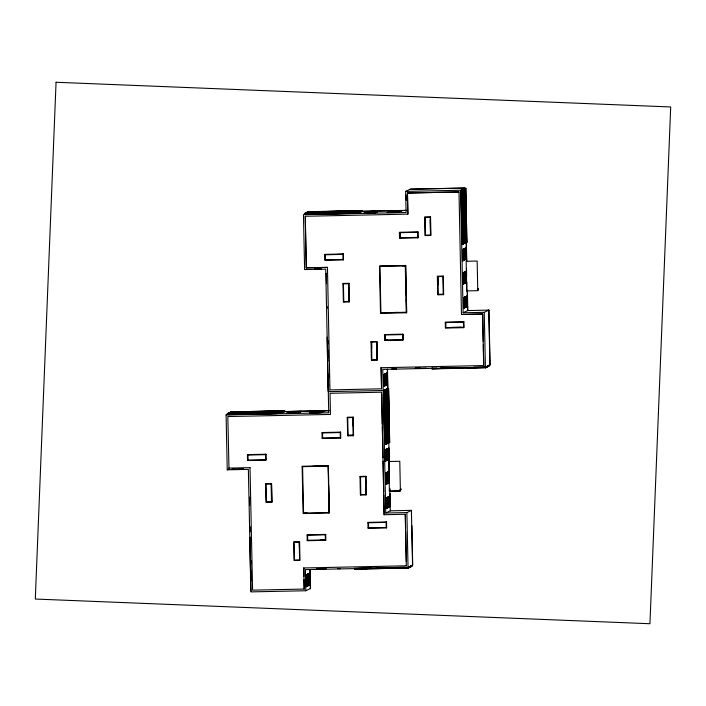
<?xml version="1.0" encoding="UTF-8"?>
<svg xmlns="http://www.w3.org/2000/svg" width="706" height="706" viewBox="0 0 706 706"><rect width="100%" height="100%" fill="white"/><g stroke="black" fill="none" stroke-linecap="round" stroke-linejoin="round"><path stroke-width="1.06" d="M358.163 213.221L358.33 212.285L358.163 213.221L304.515 214.333L304.498 213.494L360.192 212.25L360.166 211.403L360.192 212.25M305.151 213.177L358.798 212.065L358.71 212.956M305.451 213.892L305.619 212.956L361.587 211.579L305.972 212.788L305.91 213.671M306.528 212.515L406.285 210.441M307.278 212.162L307.375 212.965L307.278 212.162L361.101 210.953L361.04 211.844M308.204 212.568L308.372 211.632L308.39 212.48M304.515 214.333L304.604 213.441M381.558 388.812L381.116 367.685L381.558 388.812L329.949 389.915L327.46 267.371L306.263 267.848L305.257 216.265L407.9 214.139L407.459 193.012L458.988 191.944L461.477 314.497L482.675 314.011L483.248 341.43M358.798 212.065L358.816 212.912M360.448 211.27L360.466 212.118L360.554 211.218L306.995 212.294L306.933 213.177M361.481 211.624L361.569 210.732L361.401 211.668M361.931 211.412L362.019 210.52L362.037 211.359M361.119 211.8L360.995 211.006M405.65 191.397L410.327 189.155L465.236 188.008L460.568 190.258L405.65 191.397L406.1 212.524L303.456 214.65L304.604 269.568L325.722 269.136L328.731 412.763L226.088 414.899L227.244 469.817L248.362 469.375L250.93 591.893L305.839 590.745L310.516 588.504L310.119 569.495M363.917 213.08L375.08 212.956M364.834 212.638L375.998 212.515M365.523 212.303L377.172 211.959L365.064 212.532L376.704 212.179M366.44 211.871L378.089 211.518L365.982 212.091L377.631 211.738M407.9 214.139L407.459 193.012M378.548 211.288L366.908 211.641L378.99 211.085M387.153 212.594L398.316 212.471M388.071 212.153L399.234 212.038M388.759 211.826L400.584 211.465M389.853 211.385L401.502 211.032L389.218 211.606L400.858 211.253M399.94 211.694L388.291 212.047L400.399 211.473M401.961 210.803L390.321 211.156L402.402 210.6M461.318 190.32L462.342 244.02L463.268 243.967L462.148 189.923L463.639 189.596L464.68 243.288M463.242 189.402L464.089 189.384L465.21 243.032M463.913 243.27L464.76 243.252L463.71 189.173M464.169 188.952L465.016 188.934L466.613 261.141M466.039 242.635L465.086 188.511M462.245 190.267L463.189 244.002L462.245 190.267L461.212 190.373L462.712 190.038L463.648 243.782L462.633 190.082M462.995 189.905L464.116 243.552L463.101 189.852L462.148 189.923M464.089 189.384L465.025 243.12M464.724 242.873L465.678 242.811L464.548 189.155L465.492 242.899L464.177 243.138L465.13 243.067M465.016 188.934L466.145 242.582L465.298 242.599M465.298 188.802L466.604 242.361L465.766 242.379M465.748 188.581L466.869 242.237L465.854 188.528M458.988 191.944L407.38 193.056M306.263 267.848L327.46 267.371M321.142 268.81L314.929 268.827M343.178 259.437L324.919 259.861M399.94 232.645L400.046 237.719M399.861 233.536L399.931 236.916M417.573 232.327L417.678 237.401L399.517 237.781M327.24 308.293L326.957 306.333M462.342 244.02L462.245 231.18M462.739 240.517L462.995 243.711M466.216 242.167L467.054 242.149M327.143 337.194L328.078 390.93L329.031 390.859M438.276 294.287L443.236 294.234M466.772 290.925L477.768 290.687L477.15 261.035L466.154 261.273L466.772 290.925L466.781 282.047M467.487 295.311L467.293 306.501L467.716 306.298M465.783 296.555L466.145 307.057M228.276 414.043L228.259 413.204L228.17 414.095L231.374 414.069M229 413.698L229.168 412.763L229.185 413.61M283.662 411.245L283.574 412.136L283.741 411.201L229.441 412.631L283.194 411.466L283.185 412.322M230.827 411.969L230.924 412.772L230.827 411.969L284.659 410.76L284.589 411.651M226.088 414.899L228.797 413.601M227.155 414.581L227.323 413.645L280.97 412.533L280.988 413.381L227.155 414.581L227.244 413.69M227.809 414.272L227.685 413.478L281.438 412.313L281.27 413.239L281.35 412.348L227.606 413.513L227.729 414.307L232.751 414.175M385.017 339.189C386.341 327.699 382.017 342.807 387.223 339.948M230.244 413.875L228.585 414.669L277.167 413.663M460.568 190.258L463.127 312.767L467.804 310.525L467.381 290.298M461.477 314.497L482.675 314.011M445.839 322.492L445.839 327.61M371.947 359.76L377.013 359.654L376.642 341.916L376.925 360.131M463.471 322.174L463.577 327.249L445.415 327.619M463.127 312.767L484.254 312.326L488.923 310.084L490.079 365.002L485.401 367.244L382.758 369.379L385.767 513.015L406.885 512.574L411.563 510.332L390.286 510.844L390.197 506.626M280.97 412.533L280.803 413.469L280.891 412.569M281.712 412.172L281.835 412.966M282.268 412.763C282.435 410.724 282.374 414.431 280.105 412.798M282.718 412.542L282.806 411.651L282.824 412.498M284.024 411.068L284.041 411.916L284.121 411.016L230.562 412.092L230.5 412.975M281.915 412.931L281.791 412.136M284.677 411.607L284.553 410.813M287.227 413.001L298.876 412.648L286.777 413.222L298.417 412.869M288.163 412.551L299.812 412.198L287.695 412.781L299.344 412.428M288.86 412.216L300.024 412.101M289.787 411.774L300.95 411.651M290.219 411.572L301.621 411.333M391.68 368.876L396.622 368.885M310.464 412.516L322.104 412.163L310.005 412.736L321.654 412.383M311.39 412.075L323.224 411.713M312.096 411.739L323.675 411.492M313.199 411.289L324.363 411.166M313.632 411.077L325.034 410.848M322.571 411.942L310.931 412.295L323.039 411.722M414.916 368.391L426.318 368.161M415.375 368.179L420.317 368.179M247.974 454.982L248.08 460.047M386.005 444.162L384.982 444.268L384.038 390.524L384.417 413.575M384.364 392.58L384.505 390.303M384.973 390.083L385.811 390.065L386.835 443.765M385.882 389.641L386.72 389.624L387.665 443.368L386.809 389.2M387.276 388.971L388.123 388.953L389.138 442.662L388.212 442.715L389.694 442.388L388.574 388.741L387.62 388.812M387.726 388.759L388.574 388.741L389.588 442.441M384.885 390.506L385.82 444.25L384.885 390.506L383.852 390.621M384.32 390.392L385.352 390.286L386.367 443.986L384.982 444.268M386.085 389.933L387.4 443.492L386.367 443.597M387.003 389.491L388.229 443.094L387.285 443.165L388.309 443.059L387.082 389.456L386.156 389.509L387.656 389.183L388.777 442.83L387.753 442.936M388.123 388.953L389.244 442.609M432.081 368.011L431.993 368.911L432.16 367.976M432.549 367.791L432.46 368.682L452.352 368.188M433.387 368.241L436.67 368.17M405.588 527.417L405.315 514.259L384.117 514.736L381.628 392.192L330.02 393.295L330.461 414.422L227.817 416.558L228.973 468.052M227.244 469.817L229.044 468.952M231.947 469.305L234.339 469.146M250.012 467.654L252.58 590.163L304.198 589.06L303.995 579.555M322.58 432.893L322.58 438.011M340.318 432.531L322.051 432.954M381.037 367.729L483.76 365.558L483.319 344.722M485.622 366.943L485.64 367.791L485.622 366.943L473.576 367.199M486.09 366.723L486.107 367.57L486.196 366.67M486.558 366.502L486.575 367.349L486.655 366.449M487.008 366.282L487.131 367.076M488.861 365.39L488.879 366.237L488.967 365.346M489.311 365.178L489.329 366.026L489.417 365.126M487.211 367.041L487.087 366.246M487.661 366.82L487.643 365.973L487.555 366.873M488.128 366.599L488.111 365.752L488.022 366.643M488.411 366.458L488.499 365.567M340.424 437.596L322.157 438.02M249.642 497.139L249.571 505.549M328.537 480.045L328.237 465.995L328.908 513.033M386.094 443.73L386.941 443.712M387.003 443.297L387.85 443.28M360.537 476.788L360.81 495.003M250.365 531.777L250.021 526.711M250.621 537.416L249.597 537.522L250.542 537.46M360.907 494.535L365.876 494.474M386.782 483.937L386.544 472.535L386.782 483.937L385.511 483.963M389.544 489.443L389.994 489.223M389.571 490.705L390.021 490.493M389.412 491.173L400.39 490.944L399.79 461.283L388.785 461.521L389.412 491.173L389.553 488.57M307.666 535.166L307.666 540.284M390.127 495.559L389.933 506.749L390.083 493.556M400.549 490.476L400.973 488.993L400.549 490.476L396.154 490.573M400.39 490.944L389.43 491.164M325.404 534.795L307.136 535.227M385.767 513.015L390.444 510.773M384.117 514.736L383.782 495.012M368.47 522.74L368.576 527.814M294.481 560.061L299.547 559.955M386.217 522.369L367.95 522.802M250.904 591.09L249.695 537.478M304.198 589.06L303.756 567.933L303.933 576.387M326.181 568.665L316.615 568.974M337.547 568.639L340.424 568.692M354.615 568.312L354.633 569.151L354.615 568.312L371.038 567.968M355.286 568.842L367.138 568.683M408.43 567.112L408.359 568.003M410.098 566.309L410.115 567.156L410.204 566.265M410.565 566.088L410.689 566.883M354.633 569.151L408.465 567.951L354.712 569.115M408.924 567.73L408.906 566.883L408.827 567.774M409.206 567.589L409.295 566.697M409.833 566.441L409.665 567.368L409.754 566.477M410.768 566.847L410.645 566.053M411.236 566.618L411.033 565.868M411.695 566.397L411.677 565.55L411.598 566.45M411.96 566.274L412.048 565.374M399.914 490.211L399.984 489.593M410.168 189.226L465.077 188.087M464.901 188.599L465.934 188.493M465.483 188.714L464.451 188.82L465.404 188.749L466.419 242.449M463.63 189.217L464.548 189.155M463.524 189.261L464.451 189.208M462.686 189.667L463.639 189.596M461.759 190.108L462.712 190.038M308.187 211.721L362.019 210.52M361.569 210.732L307.737 211.932L361.49 210.767M360.634 211.182L306.916 212.329L306.828 213.23M362.063 211.288L406.444 210.362M305.433 213.044L359.186 211.879L359.177 212.735M304.498 213.494L360.104 212.285M312.758 213.662L318.697 213.565M346.505 212.956L352.629 212.859M313.111 213.733L320.78 213.565M347.052 213.027L354.712 212.868M312.652 213.953L322.607 213.697M346.584 213.247L356.548 212.991M307.463 214.2L322.713 213.883M341.219 213.494L358.348 213.133M305.954 214.421L354.527 213.415M424.641 217.413L430.554 217.289M399.411 232.706L417.678 232.283M425.436 235.151L430.607 234.992L430.298 220.378M465.66 242.432L466.604 242.361M464.301 243.464L463.268 243.57L464.221 243.508M462.809 243.799L463.833 243.694M462.448 243.967L463.365 243.914M335.774 254.513L343.072 254.363L324.804 254.795M389.077 266.091L379.943 266.418L380.931 313.314M402.296 265.818L405.606 265.747L406.215 294.923M379.519 266.427L405.712 265.888M315.15 268.721L319.447 268.633M315.547 269.03L320.921 268.915L315.308 269.145M437.376 276.602L443.289 276.478M342.992 283.865L348.914 283.741M343.787 301.594L348.861 301.488M488.923 310.084L467.646 310.596L467.557 306.378M391.15 312.537L397.76 312.396M380.922 312.89L406.577 312.211L406.303 299.247M445.31 322.554L463.577 322.121M451.16 327.452L461.6 327.24M384.488 334.556L403.073 334.167L403.197 340.089L384.611 340.477L384.488 334.556L384.62 340.469M384.505 334.979L402.667 334.6M384.611 340.045L402.773 339.665L402.764 334.547M371.029 341.66L376.951 341.536L377.339 360.122L371.418 360.245L371.038 341.651M371.047 342.075L376.96 341.951M440.5 368.002L466.401 367.464M467.319 367.535L470.611 367.464M466.587 367.888L486.293 367.482M432.46 368.682L456.544 368.179M466.481 367.941L486.213 367.517M431.993 368.911L485.825 367.702M386.703 389.244L387.656 389.183M386.27 389.844L385.247 389.95L386.191 389.88L387.215 443.58M384.399 390.356L385.352 390.286M328.29 391.645L383.199 390.506L387.876 388.256L387.479 369.247M230.906 411.925L284.659 410.76M229.988 412.366L283.741 411.201M283.618 411.554L329.075 410.61M228.982 412.851L282.806 411.651M283.459 411.633L328.917 410.689M282.356 411.863L228.532 413.072L282.276 411.907M228.073 413.292L283.759 412.048M257.169 413.451L265.315 413.363M257.266 413.707L266.497 413.469M227.323 414.501L233.095 414.245M251.883 413.99L267.036 413.539M347.281 417.661L353.194 417.537M388.741 442.459L389.694 442.388M386.447 443.562L387.4 443.492M385.52 444.003L386.473 443.942L385.167 390.374M247.444 455.043L265.606 454.664M247.55 460.109L265.712 459.73M228.894 468.096L250.1 467.619M312.811 466.313L328.237 465.995M302.159 466.675L328.352 466.137M360.007 476.85L365.929 476.726M265.632 484.104L271.545 483.989M271.925 502.151L266.003 502.275L265.624 483.689L271.536 483.566L271.925 502.151L271.528 483.566M307.172 512.918L303.554 513.138L329.217 512.459L328.643 485.446M368.055 527.867L386.217 527.488M320.295 539.975L325.51 539.869L307.242 540.293M296.238 542.226L294.111 542.314L294.49 560.485M293.687 542.323L299.6 542.199M303.668 567.968L406.391 565.797M316.853 568.86L325.148 568.692M316.394 569.08L325.722 568.886L316.156 569.195M384.17 567.695L404.97 567.262M357.739 568.365L376.086 567.977M376.819 568.056L380.11 567.986M384.726 567.8L406.312 567.35M407.477 567.421L409.851 567.28M409.392 567.5L305.398 569.627L305.839 590.745M376.369 568.277L390.594 567.977M376.995 568.48L401.079 567.977M488.764 310.163L489.92 365.081M485.728 366.899L485.719 367.755M484.254 312.326L485.401 367.244M482.595 314.055L483.672 365.593M466.304 238.707L466.772 261.229M467.222 290.378L467.328 295.39M466.507 268.968L466.666 276.602M462.068 208.764L462.236 216.424M461.539 197.424L462.086 223.555M460.992 192.182L462.015 240.764M463.463 321.751L463.586 327.663M442.865 276.487L443.244 294.649M438.073 284.889L437.896 276.54L438.179 294.755M430.13 217.298L430.51 235.469M425.188 218.401L425.365 226.75M425.065 217.404L425.444 235.575M417.564 231.903L417.687 237.825M406.179 194.98L406.294 200.363M411.889 525.705L412.71 565.25L408.042 567.492L406.885 512.574M411.404 510.412L412.551 565.329M405.288 265.897L406.268 312.784M411.219 565.78L411.13 566.671M408.262 567.192L408.28 568.039M402.658 334.176L402.782 340.089M405.685 531.803L406.303 561.411M405.235 514.303L406.312 565.841M388.388 388.829L389.509 442.477M389.368 459.332L389.43 462.545M387.32 369.326L387.718 388.335M388.847 442.221L389.35 479.021M389.818 488.614L389.968 495.638M387.47 389.271L388.591 442.918M384.408 394.769L384.576 402.438M385.123 428.719L385.282 436.379M384.505 416.849L385.061 444.233M383.632 392.43L384.646 441.012M386.103 521.999L386.226 527.912M381.672 394.38L382.29 423.909M382.361 427.192L383.005 457.823M383.076 461.106L383.711 491.729M371.709 348.279L371.577 342.022L371.85 360.236M360.086 211.438L360.086 212.303M365.761 483.989L365.602 476.682L365.885 494.897M359.636 211.659L359.636 212.515M353.053 425.85L352.876 417.493L353.15 435.717M348.808 294.137L348.596 283.697L348.87 301.912M347.705 417.652L348.084 435.814M342.966 253.992L343.09 259.905M343.416 283.856L343.796 302.018M340.204 432.151L340.327 438.073M327.866 340.548L327.937 343.831M328.581 374.489L328.652 377.772M327.884 350.105L327.928 352.294M328.59 384.046L328.643 386.235M326.269 273.337L326.481 283.706M327.61 340.769L327.937 357.818M328.316 374.233L328.546 390.709L328.405 384.135M327.699 350.194L327.928 361.145M325.228 254.787L325.334 259.852M325.289 534.424L325.413 540.337M308.293 211.668L308.284 212.524M305.619 212.956L305.636 213.803M305.539 212.991L305.53 213.847M305.257 216.265L306.342 267.803M309.952 569.574L310.358 588.583M302.583 466.666L303.562 513.562M299.388 547.379L299.282 542.164L299.556 560.379M271.122 483.989L271.501 502.16M265.597 454.24L265.721 460.153M266.339 492.4L266.506 500.748M266.056 484.095L266.436 502.266M250.921 560.502L250.992 563.785M250.277 542.729L250.162 537.248L250.268 547.159M250.656 560.44L250.992 576.67M250.824 570.113L250.974 581.1M230.456 412.145L230.394 413.028M229.626 412.542L229.644 413.389M229.547 412.578L229.459 413.478M229.079 412.807L229.079 413.663M56.065 82.267L35.3 599.041L649.944 623.733L670.7 106.959L56.065 82.267M359.266 211.835L359.098 212.771L359.266 211.835M359.725 211.624L359.557 212.55L359.725 211.624M364.375 212.859L375.777 212.621L364.375 212.859M387.612 212.374L399.014 212.135L387.612 212.374M462.501 249.509L462.501 261.026L462.501 249.509M462.959 249.289L462.959 260.805L462.959 249.289M463.418 249.068L463.418 260.585L463.418 249.068M463.877 248.847L463.877 260.364L463.877 248.847M464.345 248.618L464.336 260.143L464.345 248.618M464.795 248.406L464.795 259.923L464.795 248.406M465.254 248.185L465.254 259.702L465.254 248.185M465.722 247.965L465.713 259.481L465.722 247.965M466.163 247.735L466.163 259.252L466.163 247.735M462.986 272.728L462.986 284.244L462.986 272.728M463.445 272.507L463.445 284.024L463.445 272.507M463.904 272.287L463.904 283.812L463.904 272.287M464.363 272.066L464.363 283.591L464.363 272.066M464.83 271.845L464.822 283.362L464.83 271.845M465.289 271.625L465.28 283.141L465.289 271.625M465.739 271.404L465.739 282.93L465.739 271.404M466.207 271.183L466.198 282.7L466.207 271.183M478.341 288.754L477.918 290.237L478.341 288.754M463.613 297.597L463.701 308.231L463.613 297.597M464.071 297.376L464.16 308.01L464.071 297.376M464.53 297.164L464.619 307.79L464.53 297.164M464.989 296.944L465.077 307.569L464.989 296.944M465.466 296.714L465.545 307.339L465.466 296.714M466.384 296.273L466.463 306.898L466.384 296.273M466.834 296.052L466.922 306.678L466.834 296.052M283.274 411.43L283.106 412.357L283.274 411.43M286.557 413.328L297.958 413.089L286.557 413.328M289.319 411.995L300.721 411.766L289.319 411.995M383.57 374.542L383.57 386.482L383.57 374.542M384.02 374.321L384.029 386.261L384.02 374.321M384.479 374.101L384.488 386.041L384.479 374.101M384.946 373.88L384.955 385.82L384.946 373.88M385.414 373.65L385.423 385.6L385.414 373.65M385.873 373.43L385.882 385.379L385.873 373.43M386.323 373.218L386.332 385.158L386.323 373.218M386.791 372.997L386.791 384.938L386.791 372.997M387.232 372.786L387.232 384.726L387.232 372.786M309.784 412.842L321.195 412.604L309.784 412.842M312.732 411.51L324.133 411.271L312.732 411.51M231.736 469.411L243.561 469.163L231.736 469.411M348.173 435.346L353.247 435.24L348.173 435.346M266.533 501.789L271.598 501.684L266.533 501.789M385.141 449.748L385.141 461.274L385.141 449.748M385.6 449.528L385.591 461.053L385.6 449.528M386.058 449.316L386.05 460.833L386.058 449.316M386.509 449.095L386.509 460.612L386.509 449.095M386.976 448.866L386.976 460.391L386.976 448.866M387.435 448.645L387.435 460.171L387.435 448.645M387.894 448.434L387.894 459.95L387.894 448.434M388.353 448.204L388.353 459.73L388.353 448.204M388.803 447.975L388.803 459.5L388.803 447.975M385.626 472.976L385.626 484.492L385.626 472.976M386.085 472.755L386.085 484.272L386.085 472.755M387.003 472.314L386.994 483.839L387.003 472.314M387.462 472.093L387.462 483.61L387.462 472.093M387.921 471.873L387.921 483.389L387.921 471.873M388.379 471.652L388.379 483.169L388.379 471.652M388.838 471.432L388.838 482.948L388.838 471.432M386.253 497.845L386.341 508.47L386.253 497.845M386.711 497.624L386.8 508.249L386.711 497.624M387.17 497.403L387.259 508.038L387.17 497.403M387.629 497.192L387.709 507.817L387.629 497.192M388.106 496.962L388.185 507.588L388.106 496.962M388.556 496.742L388.644 507.367L388.556 496.742M389.015 496.521L389.103 507.146L389.015 496.521M389.474 496.3L389.562 506.926L389.474 496.3M306.201 574.79L306.21 586.73L306.201 574.79M306.66 574.569L306.669 586.51L306.66 574.569M307.119 574.349L307.128 586.289L307.119 574.349M307.587 574.128L307.595 586.068L307.587 574.128M308.054 573.899L308.054 585.848L308.054 573.899M308.504 573.678L308.513 585.627L308.504 573.678M308.954 573.466L308.963 585.406L308.954 573.466M309.422 573.246L309.431 585.186L309.422 573.246M309.863 573.025L309.872 584.974L309.863 573.025M430.545 216.866L424.624 216.998L425.012 235.583L430.934 235.46L430.545 216.866M417.987 231.895L399.393 232.292L399.517 238.204L418.111 237.816L417.987 231.895M343.381 253.983L324.795 254.372L324.919 260.285L343.513 259.896L343.381 253.983M405.703 265.465L379.501 266.012L380.499 313.323L406.691 312.776L405.703 265.465M443.28 276.055L437.358 276.187L437.746 294.773L443.668 294.64L443.28 276.055M348.905 283.318L342.984 283.441L343.372 302.027L349.293 301.903L348.905 283.318M463.886 321.742L445.292 322.139L445.415 328.052L464.01 327.655L463.886 321.742M353.185 417.114L347.264 417.246L347.652 435.831L353.574 435.708L353.185 417.114M340.627 432.143L322.033 432.54L322.157 438.452L340.751 438.064L340.627 432.143M266.021 454.232L247.427 454.62L247.55 460.533L266.144 460.144L266.021 454.232M328.343 465.713L302.142 466.26L303.13 513.571L329.331 513.024L328.343 465.713M365.92 476.303L359.998 476.426L360.387 495.021L366.308 494.888L365.92 476.303M386.526 521.99L367.932 522.378L368.055 528.3L386.65 527.903L386.526 521.99M325.713 534.416L307.119 534.804L307.242 540.717L325.837 540.328L325.713 534.416M299.591 541.776L293.67 541.908L294.058 560.493L299.979 560.37L299.591 541.776"/></g></svg>
